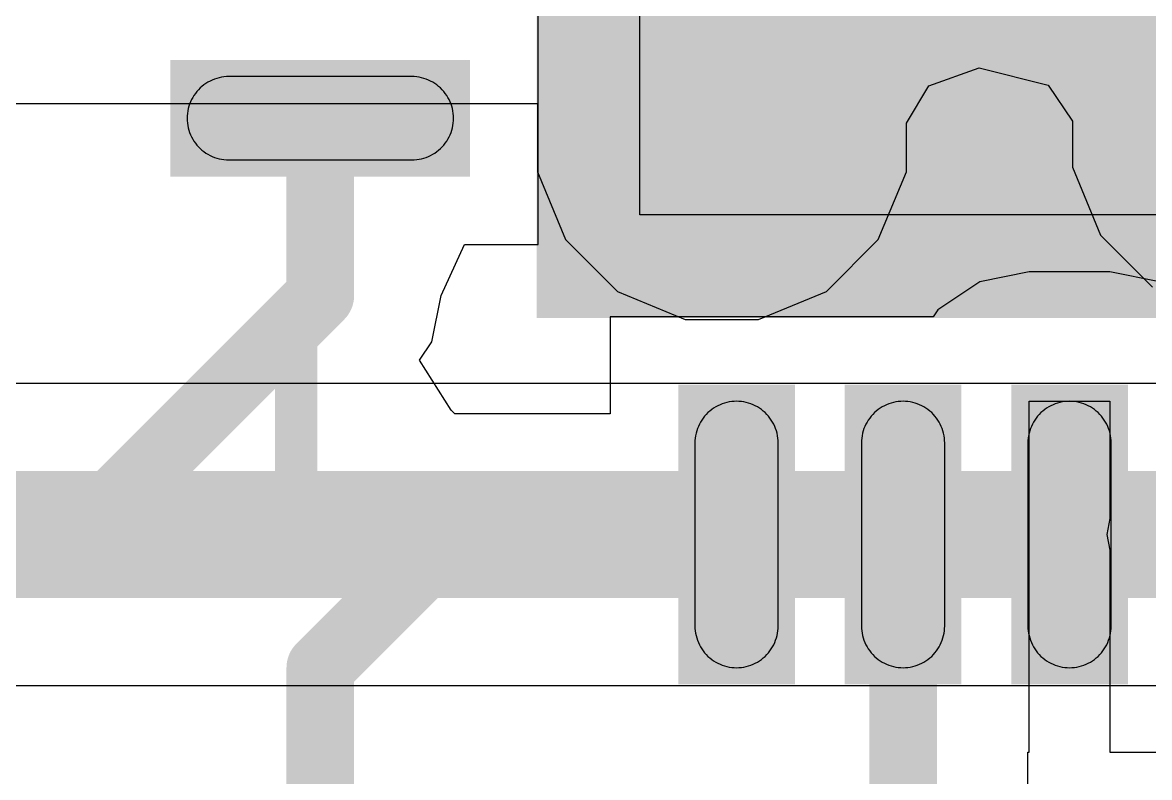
# Model space of a CAD drawing. Header units: inches. Extents: x -11 to 5379, y 0 to 5429.
# Drawn here: x 310.158 to 313.542, y 18.851 to 21.118 of the extents above; entities that cross this region are included whole.
import ezdxf

# ---------------------------------------------------------------- set-up
doc = ezdxf.new("R2010")
doc.units = ezdxf.units.IN
for name, color, linetype in [('Bottom Layer', 5, 'Continuous'), ('Drill Drawing', 1, 'Continuous'), ('GND', 16, 'Continuous'), ('PWR', 76, 'Continuous'), ('Top Layer', 1, 'Continuous'), ('Top Overlay', 2, 'Continuous'), ('Top Paste', 8, 'Continuous'), ('Top Solder', 216, 'Continuous'), ('Via Holes', 16, 'Continuous')]:
    doc.layers.add(name, color=color, linetype=linetype)

# ---------------------------------------------------------------- blocks, each defined once
blk = doc.blocks.new('16_WQFN__4_4__98')
at = {"layer": 'Top Layer'}
for points in [[(-0.3749, 2.4), (-0.1249, 2.4), (-0.1249, 1.6), (-0.3749, 1.6)], [(0.1249, 2.4), (0.3749, 2.4), (0.3749, 1.6), (0.1249, 1.6)], [(0.6251, 2.4), (0.8751, 2.4), (0.8751, 1.6), (0.6251, 1.6)], [(-1.3, 1.3), (1.3, 1.3), (1.3, -1.3), (-1.3, -1.3)], [(2.4, 0.8751), (2.4, 0.6251), (1.6, 0.6251), (1.6, 0.8751)]]:
    blk.add_hatch(color=1, dxfattribs=at).paths.add_polyline_path(points)
at = {"layer": 'Top Solder'}
for points in [[(-0.425, 2.45), (-0.0749, 2.45), (-0.0749, 1.55), (-0.425, 1.55)], [(0.0749, 2.45), (0.425, 2.45), (0.425, 1.55), (0.0749, 1.55)], [(0.575, 2.45), (0.9251, 2.45), (0.9251, 1.55), (0.575, 1.55)], [(-1.35, 1.35), (1.35, 1.35), (1.35, -1.35), (-1.35, -1.35)], [(2.45, 0.9251), (2.45, 0.575), (1.55, 0.575), (1.55, 0.9251)]]:
    blk.add_hatch(color=216, dxfattribs=at).paths.add_polyline_path(points)
at = {"layer": 'Top Overlay'}
for points in [[(2.0729, 2.073, 0.127, 0.127, 0), (1.3728, 2.073, 0.127, 0.127, 0)], [(2.0729, 2.073, 0.127, 0.127, 0), (2.0729, 1.3732, 0.127, 0.127, 0)]]:
    blk.add_lwpolyline(points, format="xyseb", dxfattribs=at)
for points in [[(1.3411, 2.073, 0.0635, 0.0635, 1), (1.4046, 2.073, 0.0635, 0.0635, 1)], [(2.0411, 2.073, 0.0635, 0.0635, 1), (2.1046, 2.073, 0.0635, 0.0635, 1)], [(2.0411, 2.073, 0.0635, 0.0635, 1), (2.1046, 2.073, 0.0635, 0.0635, 1)], [(2.0411, 1.3732, 0.0635, 0.0635, 1), (2.1046, 1.3732, 0.0635, 0.0635, 1)]]:
    blk.add_lwpolyline(points, format="xyseb", close=True, dxfattribs=at)
at = {"layer": 'Top Paste'}
for p, q in [((-0.3303, 2.3707), (-0.3357, 2.3659)), ((-0.3246, 2.3753), (-0.3303, 2.3707)), ((-0.3186, 2.3794), (-0.3246, 2.3753)), ((-0.3124, 2.3833), (-0.3186, 2.3794)), ((-0.306, 2.3867), (-0.3124, 2.3833)), ((-0.2995, 2.3898), (-0.306, 2.3867)), ((-0.2927, 2.3925), (-0.2995, 2.3898)), ((-0.2858, 2.3947), (-0.2927, 2.3925)), ((-0.2788, 2.3966), (-0.2858, 2.3947)), ((-0.2717, 2.3981), (-0.2788, 2.3966)), ((-0.2644, 2.3992), (-0.2717, 2.3981)), ((-0.2572, 2.3998), (-0.2644, 2.3992)), ((-0.2499, 2.4), (-0.2572, 2.3998)), ((-0.2427, 2.3998), (-0.2499, 2.4)), ((-0.2354, 2.3992), (-0.2427, 2.3998)), ((-0.2282, 2.3981), (-0.2354, 2.3992)), ((-0.2211, 2.3966), (-0.2282, 2.3981)), ((-0.2141, 2.3947), (-0.2211, 2.3966)), ((-0.2072, 2.3925), (-0.2141, 2.3947)), ((-0.2004, 2.3898), (-0.2072, 2.3925)), ((-0.1938, 2.3867), (-0.2004, 2.3898)), ((-0.1874, 2.3833), (-0.1938, 2.3867)), ((-0.1812, 2.3794), (-0.1874, 2.3833)), ((-0.1753, 2.3753), (-0.1812, 2.3794)), ((-0.1696, 2.3707), (-0.1753, 2.3753)), ((-0.1641, 2.3659), (-0.1696, 2.3707)), ((0.1696, 2.3707), (0.1641, 2.3659)), ((0.1753, 2.3753), (0.1696, 2.3707)), ((0.1812, 2.3794), (0.1753, 2.3753)), ((0.1874, 2.3833), (0.1812, 2.3794)), ((0.1938, 2.3867), (0.1874, 2.3833)), ((0.2004, 2.3898), (0.1938, 2.3867)), ((0.2072, 2.3925), (0.2004, 2.3898)), ((0.2141, 2.3947), (0.2072, 2.3925)), ((0.2211, 2.3966), (0.2141, 2.3947)), ((0.2282, 2.3981), (0.2211, 2.3966)), ((0.2354, 2.3992), (0.2282, 2.3981)), ((0.2427, 2.3998), (0.2354, 2.3992)), ((0.2499, 2.4), (0.2427, 2.3998)), ((0.2572, 2.3998), (0.2499, 2.4)), ((0.2644, 2.3992), (0.2572, 2.3998)), ((0.2717, 2.3981), (0.2644, 2.3992)), ((0.2788, 2.3966), (0.2717, 2.3981)), ((0.2858, 2.3947), (0.2788, 2.3966)), ((0.2927, 2.3925), (0.2858, 2.3947)), ((0.2995, 2.3898), (0.2927, 2.3925)), ((0.306, 2.3867), (0.2995, 2.3898)), ((0.3124, 2.3833), (0.306, 2.3867)), ((0.3186, 2.3794), (0.3124, 2.3833)), ((0.3246, 2.3753), (0.3186, 2.3794)), ((0.3303, 2.3707), (0.3246, 2.3753)), ((0.3357, 2.3659), (0.3303, 2.3707)), ((0.6697, 2.3707), (0.6643, 2.3659)), ((0.6754, 2.3753), (0.6697, 2.3707)), ((0.6814, 2.3794), (0.6754, 2.3753)), ((0.6876, 2.3833), (0.6814, 2.3794)), ((0.694, 2.3867), (0.6876, 2.3833)), ((0.7005, 2.3898), (0.694, 2.3867)), ((0.7073, 2.3925), (0.7005, 2.3898)), ((0.7142, 2.3947), (0.7073, 2.3925)), ((0.7212, 2.3966), (0.7142, 2.3947)), ((0.7283, 2.3981), (0.7212, 2.3966)), ((0.7356, 2.3992), (0.7283, 2.3981)), ((0.7428, 2.3998), (0.7356, 2.3992)), ((0.7501, 2.4), (0.7428, 2.3998)), ((0.7573, 2.3998), (0.7501, 2.4)), ((0.7646, 2.3992), (0.7573, 2.3998)), ((0.7718, 2.3981), (0.7646, 2.3992)), ((0.7789, 2.3966), (0.7718, 2.3981)), ((0.7859, 2.3947), (0.7789, 2.3966)), ((0.7928, 2.3925), (0.7859, 2.3947)), ((0.7996, 2.3898), (0.7928, 2.3925)), ((0.8062, 2.3867), (0.7996, 2.3898)), ((0.8126, 2.3833), (0.8062, 2.3867)), ((0.8188, 2.3794), (0.8126, 2.3833)), ((0.8247, 2.3753), (0.8188, 2.3794)), ((0.8304, 2.3707), (0.8247, 2.3753)), ((0.8359, 2.3659), (0.8304, 2.3707)), ((-0.3582, 2.3375), (-0.3616, 2.3311)), ((-0.3544, 2.3437), (-0.3582, 2.3375)), ((-0.3502, 2.3496), (-0.3544, 2.3437)), ((-0.3457, 2.3553), (-0.3502, 2.3496)), ((-0.3409, 2.3608), (-0.3457, 2.3553)), ((-0.3357, 2.3659), (-0.3409, 2.3608)), ((-0.159, 2.3608), (-0.1641, 2.3659)), ((-0.1542, 2.3553), (-0.159, 2.3608)), ((-0.1497, 2.3496), (-0.1542, 2.3553)), ((-0.1455, 2.3437), (-0.1497, 2.3496)), ((-0.1417, 2.3375), (-0.1455, 2.3437)), ((-0.1382, 2.3311), (-0.1417, 2.3375)), ((0.1417, 2.3375), (0.1382, 2.3311)), ((0.1455, 2.3437), (0.1417, 2.3375)), ((0.1497, 2.3496), (0.1455, 2.3437)), ((0.1542, 2.3553), (0.1497, 2.3496)), ((0.159, 2.3608), (0.1542, 2.3553)), ((0.1641, 2.3659), (0.159, 2.3608)), ((0.3409, 2.3608), (0.3357, 2.3659)), ((0.3457, 2.3553), (0.3409, 2.3608)), ((0.3502, 2.3496), (0.3457, 2.3553)), ((0.3544, 2.3437), (0.3502, 2.3496)), ((0.3582, 2.3375), (0.3544, 2.3437)), ((0.3616, 2.3311), (0.3582, 2.3375)), ((0.6418, 2.3375), (0.6384, 2.3311)), ((0.6456, 2.3437), (0.6418, 2.3375)), ((0.6498, 2.3496), (0.6456, 2.3437)), ((0.6543, 2.3553), (0.6498, 2.3496)), ((0.6591, 2.3608), (0.6543, 2.3553)), ((0.6643, 2.3659), (0.6591, 2.3608)), ((0.841, 2.3608), (0.8359, 2.3659)), ((0.8458, 2.3553), (0.841, 2.3608)), ((0.8503, 2.3496), (0.8458, 2.3553)), ((0.8545, 2.3437), (0.8503, 2.3496)), ((0.8583, 2.3375), (0.8545, 2.3437)), ((0.8618, 2.3311), (0.8583, 2.3375)), ((-0.3716, 2.3038), (-0.373, 2.2967)), ((-0.3697, 2.3108), (-0.3716, 2.3038)), ((-0.3674, 2.3177), (-0.3697, 2.3108)), ((-0.3647, 2.3245), (-0.3674, 2.3177)), ((-0.3616, 2.3311), (-0.3647, 2.3245)), ((-0.1352, 2.3245), (-0.1382, 2.3311)), ((-0.1325, 2.3177), (-0.1352, 2.3245)), ((-0.1302, 2.3108), (-0.1325, 2.3177)), ((-0.1283, 2.3038), (-0.1302, 2.3108)), ((-0.1268, 2.2967), (-0.1283, 2.3038)), ((0.1283, 2.3038), (0.1268, 2.2967)), ((0.1302, 2.3108), (0.1283, 2.3038)), ((0.1325, 2.3177), (0.1302, 2.3108)), ((0.1352, 2.3245), (0.1325, 2.3177)), ((0.1382, 2.3311), (0.1352, 2.3245)), ((0.3647, 2.3245), (0.3616, 2.3311)), ((0.3674, 2.3177), (0.3647, 2.3245)), ((0.3697, 2.3108), (0.3674, 2.3177)), ((0.3716, 2.3038), (0.3697, 2.3108)), ((0.373, 2.2967), (0.3716, 2.3038)), ((0.6284, 2.3038), (0.6269, 2.2967)), ((0.6303, 2.3108), (0.6284, 2.3038)), ((0.6326, 2.3177), (0.6303, 2.3108)), ((0.6353, 2.3245), (0.6326, 2.3177)), ((0.6384, 2.3311), (0.6353, 2.3245)), ((0.8648, 2.3245), (0.8618, 2.3311)), ((0.8675, 2.3177), (0.8648, 2.3245)), ((0.8698, 2.3108), (0.8675, 2.3177)), ((0.8717, 2.3038), (0.8698, 2.3108)), ((0.8732, 2.2967), (0.8717, 2.3038)), ((-0.3748, 2.2822), (-0.375, 2.275)), ((-0.375, 2.275), (-0.375, 1.725)), ((-0.3741, 2.2895), (-0.3748, 2.2822)), ((-0.373, 2.2967), (-0.3741, 2.2895)), ((-0.1258, 2.2895), (-0.1268, 2.2967)), ((-0.1251, 2.2822), (-0.1258, 2.2895)), ((-0.1251, 2.2822), (-0.1251, 2.2822)), ((-0.1249, 2.275), (-0.1251, 2.2822)), ((-0.1249, 1.725), (-0.1249, 2.275)), ((0.1251, 2.2822), (0.1249, 2.275)), ((0.1249, 2.275), (0.1249, 1.725)), ((0.1258, 2.2895), (0.1251, 2.2822)), ((0.1268, 2.2967), (0.1258, 2.2895)), ((0.3741, 2.2895), (0.373, 2.2967)), ((0.3748, 2.2822), (0.3741, 2.2895)), ((0.3748, 2.2822), (0.3748, 2.2822)), ((0.375, 2.275), (0.3748, 2.2822)), ((0.375, 1.725), (0.375, 2.275)), ((0.6252, 2.2822), (0.625, 2.275)), ((0.625, 2.275), (0.625, 1.725)), ((0.6259, 2.2895), (0.6252, 2.2822)), ((0.6269, 2.2967), (0.6259, 2.2895)), ((0.8742, 2.2895), (0.8732, 2.2967)), ((0.8749, 2.2822), (0.8742, 2.2895)), ((0.8749, 2.2822), (0.8749, 2.2822)), ((0.8751, 2.275), (0.8749, 2.2822)), ((0.8751, 1.725), (0.8751, 2.275)), ((-0.375, 1.725), (-0.3748, 1.7177)), ((-0.3748, 1.7177), (-0.3741, 1.7105)), ((-0.3741, 1.7105), (-0.373, 1.7033)), ((-0.373, 1.7033), (-0.3716, 1.6962)), ((-0.3716, 1.6962), (-0.3697, 1.6891)), ((-0.1302, 1.6891), (-0.1283, 1.6962)), ((-0.1283, 1.6962), (-0.1268, 1.7033)), ((-0.1268, 1.7033), (-0.1258, 1.7105)), ((-0.1258, 1.7105), (-0.1251, 1.7177)), ((-0.1251, 1.7177), (-0.1249, 1.725)), ((0.1249, 1.725), (0.1251, 1.7177)), ((0.1251, 1.7177), (0.1258, 1.7105)), ((0.1258, 1.7105), (0.1268, 1.7033)), ((0.1268, 1.7033), (0.1283, 1.6962)), ((0.1283, 1.6962), (0.1302, 1.6891)), ((0.3697, 1.6891), (0.3716, 1.6962)), ((0.3716, 1.6962), (0.373, 1.7033)), ((0.373, 1.7033), (0.3741, 1.7105)), ((0.3741, 1.7105), (0.3748, 1.7177)), ((0.3748, 1.7177), (0.375, 1.725)), ((0.625, 1.725), (0.6252, 1.7177)), ((0.6252, 1.7177), (0.6259, 1.7105)), ((0.6259, 1.7105), (0.6269, 1.7033)), ((0.6269, 1.7033), (0.6284, 1.6962)), ((0.6284, 1.6962), (0.6303, 1.6891)), ((0.8698, 1.6891), (0.8717, 1.6962)), ((0.8717, 1.6962), (0.8732, 1.7033)), ((0.8732, 1.7033), (0.8742, 1.7105)), ((0.8742, 1.7105), (0.8749, 1.7177)), ((0.8749, 1.7177), (0.8751, 1.725)), ((-0.3697, 1.6891), (-0.3674, 1.6822)), ((-0.3674, 1.6822), (-0.3647, 1.6755)), ((-0.3647, 1.6755), (-0.3616, 1.6689)), ((-0.3616, 1.6689), (-0.3582, 1.6625)), ((-0.3582, 1.6625), (-0.3544, 1.6563)), ((-0.1455, 1.6563), (-0.1417, 1.6625)), ((-0.1417, 1.6625), (-0.1382, 1.6689)), ((-0.1382, 1.6689), (-0.1352, 1.6755)), ((-0.1352, 1.6755), (-0.1325, 1.6822)), ((-0.1325, 1.6822), (-0.1302, 1.6891)), ((0.1302, 1.6891), (0.1325, 1.6822)), ((0.1325, 1.6822), (0.1352, 1.6755)), ((0.1352, 1.6755), (0.1382, 1.6689)), ((0.1382, 1.6689), (0.1417, 1.6625)), ((0.1417, 1.6625), (0.1455, 1.6563)), ((0.3544, 1.6563), (0.3582, 1.6625)), ((0.3582, 1.6625), (0.3616, 1.6689)), ((0.3616, 1.6689), (0.3647, 1.6755)), ((0.3647, 1.6755), (0.3674, 1.6822)), ((0.3674, 1.6822), (0.3697, 1.6891)), ((0.6303, 1.6891), (0.6326, 1.6822)), ((0.6326, 1.6822), (0.6353, 1.6755)), ((0.6353, 1.6755), (0.6384, 1.6689)), ((0.6384, 1.6689), (0.6418, 1.6625)), ((0.6418, 1.6625), (0.6456, 1.6563)), ((0.8545, 1.6563), (0.8583, 1.6625)), ((0.8583, 1.6625), (0.8618, 1.6689)), ((0.8618, 1.6689), (0.8648, 1.6755)), ((0.8648, 1.6755), (0.8675, 1.6822)), ((0.8675, 1.6822), (0.8698, 1.6891)), ((-0.3544, 1.6563), (-0.3502, 1.6503)), ((-0.3502, 1.6503), (-0.3457, 1.6446)), ((-0.3457, 1.6446), (-0.3409, 1.6392)), ((-0.3409, 1.6392), (-0.3357, 1.6341)), ((-0.3357, 1.6341), (-0.3303, 1.6292)), ((-0.3303, 1.6292), (-0.3246, 1.6247)), ((-0.3246, 1.6247), (-0.3186, 1.6205)), ((-0.1812, 1.6205), (-0.1753, 1.6247)), ((-0.1753, 1.6247), (-0.1696, 1.6292)), ((-0.1696, 1.6292), (-0.1641, 1.6341)), ((-0.1641, 1.6341), (-0.159, 1.6392)), ((-0.159, 1.6392), (-0.1542, 1.6446)), ((-0.1542, 1.6446), (-0.1497, 1.6503)), ((-0.1497, 1.6503), (-0.1455, 1.6563)), ((0.1455, 1.6563), (0.1497, 1.6503)), ((0.1497, 1.6503), (0.1542, 1.6446)), ((0.1542, 1.6446), (0.159, 1.6392)), ((0.159, 1.6392), (0.1641, 1.6341)), ((0.1641, 1.6341), (0.1696, 1.6292)), ((0.1696, 1.6292), (0.1753, 1.6247)), ((0.1753, 1.6247), (0.1812, 1.6205)), ((0.3186, 1.6205), (0.3246, 1.6247)), ((0.3246, 1.6247), (0.3303, 1.6292)), ((0.3303, 1.6292), (0.3357, 1.6341)), ((0.3357, 1.6341), (0.3409, 1.6392)), ((0.3409, 1.6392), (0.3457, 1.6446)), ((0.3457, 1.6446), (0.3502, 1.6503)), ((0.3502, 1.6503), (0.3544, 1.6563)), ((0.6456, 1.6563), (0.6498, 1.6503)), ((0.6498, 1.6503), (0.6543, 1.6446)), ((0.6543, 1.6446), (0.6591, 1.6392)), ((0.6591, 1.6392), (0.6643, 1.6341)), ((0.6643, 1.6341), (0.6697, 1.6292)), ((0.6697, 1.6292), (0.6754, 1.6247)), ((0.6754, 1.6247), (0.6814, 1.6205)), ((0.8188, 1.6205), (0.8247, 1.6247)), ((0.8247, 1.6247), (0.8304, 1.6292)), ((0.8304, 1.6292), (0.8359, 1.6341)), ((0.8359, 1.6341), (0.841, 1.6392)), ((0.841, 1.6392), (0.8458, 1.6446)), ((0.8458, 1.6446), (0.8503, 1.6503)), ((0.8503, 1.6503), (0.8545, 1.6563)), ((-0.3186, 1.6205), (-0.3124, 1.6167)), ((-0.3124, 1.6167), (-0.306, 1.6133)), ((-0.306, 1.6133), (-0.2995, 1.6102)), ((-0.2995, 1.6102), (-0.2927, 1.6075)), ((-0.2927, 1.6075), (-0.2858, 1.6052)), ((-0.2858, 1.6052), (-0.2788, 1.6033)), ((-0.2788, 1.6033), (-0.2717, 1.6019)), ((-0.2717, 1.6019), (-0.2644, 1.6008)), ((-0.2644, 1.6008), (-0.2572, 1.6002)), ((-0.2572, 1.6002), (-0.2499, 1.6)), ((-0.2499, 1.6), (-0.2427, 1.6002)), ((-0.2427, 1.6002), (-0.2354, 1.6008)), ((-0.2354, 1.6008), (-0.2282, 1.6019)), ((-0.2282, 1.6019), (-0.2211, 1.6033)), ((-0.2211, 1.6033), (-0.2141, 1.6052)), ((-0.2141, 1.6052), (-0.2072, 1.6075)), ((-0.2072, 1.6075), (-0.2004, 1.6102)), ((-0.2004, 1.6102), (-0.1938, 1.6133)), ((-0.1938, 1.6133), (-0.1874, 1.6167)), ((-0.1874, 1.6167), (-0.1812, 1.6205)), ((0.1812, 1.6205), (0.1874, 1.6167)), ((0.1874, 1.6167), (0.1938, 1.6133)), ((0.1938, 1.6133), (0.2004, 1.6102)), ((0.2004, 1.6102), (0.2072, 1.6075)), ((0.2072, 1.6075), (0.2141, 1.6052)), ((0.2141, 1.6052), (0.2211, 1.6033)), ((0.2211, 1.6033), (0.2282, 1.6019)), ((0.2282, 1.6019), (0.2354, 1.6008)), ((0.2354, 1.6008), (0.2427, 1.6002)), ((0.2427, 1.6002), (0.2499, 1.6)), ((0.2499, 1.6), (0.2572, 1.6002)), ((0.2572, 1.6002), (0.2644, 1.6008)), ((0.2644, 1.6008), (0.2717, 1.6019)), ((0.2717, 1.6019), (0.2788, 1.6033)), ((0.2788, 1.6033), (0.2858, 1.6052)), ((0.2858, 1.6052), (0.2927, 1.6075)), ((0.2927, 1.6075), (0.2995, 1.6102)), ((0.2995, 1.6102), (0.306, 1.6133)), ((0.306, 1.6133), (0.3124, 1.6167)), ((0.3124, 1.6167), (0.3186, 1.6205)), ((0.6814, 1.6205), (0.6876, 1.6167)), ((0.6876, 1.6167), (0.694, 1.6133)), ((0.694, 1.6133), (0.7005, 1.6102)), ((0.7005, 1.6102), (0.7073, 1.6075)), ((0.7073, 1.6075), (0.7142, 1.6052)), ((0.7142, 1.6052), (0.7212, 1.6033)), ((0.7212, 1.6033), (0.7283, 1.6019)), ((0.7283, 1.6019), (0.7356, 1.6008)), ((0.7356, 1.6008), (0.7428, 1.6002)), ((0.7428, 1.6002), (0.7501, 1.6)), ((0.7501, 1.6), (0.7573, 1.6002)), ((0.7573, 1.6002), (0.7646, 1.6008)), ((0.7646, 1.6008), (0.7718, 1.6019)), ((0.7718, 1.6019), (0.7789, 1.6033)), ((0.7789, 1.6033), (0.7859, 1.6052)), ((0.7859, 1.6052), (0.7928, 1.6075)), ((0.7928, 1.6075), (0.7996, 1.6102)), ((0.7996, 1.6102), (0.8062, 1.6133)), ((0.8062, 1.6133), (0.8126, 1.6167)), ((0.8126, 1.6167), (0.8188, 1.6205)), ((-1.04, 1.04), (1.04, 1.04)), ((1.04, 1.04), (1.04, -1.04)), ((1.6503, 0.8503), (1.6446, 0.8458)), ((1.6563, 0.8545), (1.6503, 0.8503)), ((1.6625, 0.8583), (1.6563, 0.8545)), ((1.6689, 0.8618), (1.6625, 0.8583)), ((1.6755, 0.8648), (1.6689, 0.8618)), ((1.6822, 0.8675), (1.6755, 0.8648)), ((1.6891, 0.8698), (1.6822, 0.8675)), ((1.6962, 0.8717), (1.6891, 0.8698)), ((1.7033, 0.8732), (1.6962, 0.8717)), ((1.7105, 0.8742), (1.7033, 0.8732)), ((1.7177, 0.8749), (1.7105, 0.8742)), ((1.725, 0.8751), (1.7177, 0.8749)), ((2.275, 0.8751), (1.725, 0.8751)), ((2.2822, 0.8749), (2.275, 0.8751)), ((2.2895, 0.8742), (2.2822, 0.8749)), ((2.2967, 0.8732), (2.2895, 0.8742)), ((2.3038, 0.8717), (2.2967, 0.8732)), ((2.3108, 0.8698), (2.3038, 0.8717)), ((2.3177, 0.8675), (2.3108, 0.8698)), ((2.3245, 0.8648), (2.3177, 0.8675)), ((2.3311, 0.8618), (2.3245, 0.8648)), ((2.3375, 0.8583), (2.3311, 0.8618)), ((2.3437, 0.8545), (2.3375, 0.8583)), ((2.3496, 0.8503), (2.3437, 0.8545)), ((2.3553, 0.8458), (2.3496, 0.8503)), ((1.6167, 0.8126), (1.6133, 0.8062)), ((1.6205, 0.8188), (1.6167, 0.8126)), ((1.6247, 0.8247), (1.6205, 0.8188)), ((1.6292, 0.8304), (1.6247, 0.8247)), ((1.6341, 0.8359), (1.6292, 0.8304)), ((1.6392, 0.841), (1.6341, 0.8359)), ((1.6446, 0.8458), (1.6392, 0.841)), ((2.3608, 0.841), (2.3553, 0.8458)), ((2.3659, 0.8359), (2.3608, 0.841)), ((2.3707, 0.8304), (2.3659, 0.8359)), ((2.3753, 0.8247), (2.3707, 0.8304)), ((2.3794, 0.8188), (2.3753, 0.8247)), ((2.3833, 0.8126), (2.3794, 0.8188)), ((2.3867, 0.8062), (2.3833, 0.8126)), ((1.6033, 0.7789), (1.6019, 0.7718)), ((1.6052, 0.7859), (1.6033, 0.7789)), ((1.6075, 0.7928), (1.6052, 0.7859)), ((1.6102, 0.7996), (1.6075, 0.7928)), ((1.6133, 0.8062), (1.6102, 0.7996)), ((2.3898, 0.7996), (2.3867, 0.8062)), ((2.3925, 0.7928), (2.3898, 0.7996)), ((2.3947, 0.7859), (2.3925, 0.7928)), ((2.3966, 0.7789), (2.3947, 0.7859)), ((2.3981, 0.7718), (2.3966, 0.7789)), ((1.6002, 0.7573), (1.6, 0.7501)), ((1.6, 0.7501), (1.6002, 0.7428)), ((1.6008, 0.7646), (1.6002, 0.7573)), ((1.6019, 0.7718), (1.6008, 0.7646)), ((2.3992, 0.7646), (2.3981, 0.7718)), ((2.3998, 0.7573), (2.3992, 0.7646)), ((2.3998, 0.7573), (2.3998, 0.7573)), ((2.4, 0.7501), (2.3998, 0.7573)), ((2.3998, 0.7428), (2.4, 0.7501)), ((1.6002, 0.7428), (1.6008, 0.7356)), ((1.6008, 0.7356), (1.6019, 0.7283)), ((1.6019, 0.7283), (1.6033, 0.7212)), ((1.6033, 0.7212), (1.6052, 0.7142)), ((1.6052, 0.7142), (1.6075, 0.7073)), ((2.3925, 0.7073), (2.3947, 0.7142)), ((2.3947, 0.7142), (2.3966, 0.7212)), ((2.3966, 0.7212), (2.3981, 0.7283)), ((2.3981, 0.7283), (2.3992, 0.7356)), ((2.3992, 0.7356), (2.3998, 0.7428)), ((1.6075, 0.7073), (1.6102, 0.7005)), ((1.6102, 0.7005), (1.6133, 0.694)), ((1.6133, 0.694), (1.6167, 0.6876)), ((1.6167, 0.6876), (1.6205, 0.6814)), ((1.6205, 0.6814), (1.6247, 0.6754)), ((2.3753, 0.6754), (2.3794, 0.6814)), ((2.3794, 0.6814), (2.3833, 0.6876)), ((2.3833, 0.6876), (2.3867, 0.694)), ((2.3867, 0.694), (2.3898, 0.7005)), ((2.3898, 0.7005), (2.3925, 0.7073)), ((1.6247, 0.6754), (1.6292, 0.6697)), ((1.6292, 0.6697), (1.6341, 0.6643)), ((1.6341, 0.6643), (1.6392, 0.6591)), ((1.6392, 0.6591), (1.6446, 0.6543)), ((1.6446, 0.6543), (1.6503, 0.6498)), ((1.6503, 0.6498), (1.6563, 0.6456)), ((1.6563, 0.6456), (1.6625, 0.6418)), ((2.3375, 0.6418), (2.3437, 0.6456)), ((2.3437, 0.6456), (2.3496, 0.6498)), ((2.3496, 0.6498), (2.3553, 0.6543)), ((2.3553, 0.6543), (2.3608, 0.6591)), ((2.3608, 0.6591), (2.3659, 0.6643)), ((2.3659, 0.6643), (2.3707, 0.6697)), ((2.3707, 0.6697), (2.3753, 0.6754)), ((1.6625, 0.6418), (1.6689, 0.6384)), ((1.6689, 0.6384), (1.6755, 0.6353)), ((1.6755, 0.6353), (1.6822, 0.6326)), ((1.6822, 0.6326), (1.6891, 0.6303)), ((1.6891, 0.6303), (1.6962, 0.6284)), ((1.6962, 0.6284), (1.7033, 0.6269)), ((1.7033, 0.6269), (1.7105, 0.6259)), ((1.7105, 0.6259), (1.7177, 0.6252)), ((1.7177, 0.6252), (1.725, 0.625)), ((1.725, 0.625), (2.275, 0.625)), ((2.275, 0.625), (2.2822, 0.6252)), ((2.2822, 0.6252), (2.2895, 0.6259)), ((2.2895, 0.6259), (2.2967, 0.6269)), ((2.2967, 0.6269), (2.3038, 0.6284)), ((2.3038, 0.6284), (2.3108, 0.6303)), ((2.3108, 0.6303), (2.3177, 0.6326)), ((2.3177, 0.6326), (2.3245, 0.6353)), ((2.3245, 0.6353), (2.3311, 0.6384)), ((2.3311, 0.6384), (2.3375, 0.6418))]:
    blk.add_line(p, q, dxfattribs=at)

msp = doc.modelspace()

# ---------------------------------------------------------------- hatches: boundary and pattern name
at = {"layer": 'Bottom Layer'}
h = msp.add_hatch(color=5, dxfattribs=at)
edge = h.paths.add_edge_path()
edge.add_arc((312.2582, 20.7799), 0.3, 0, 360)
at = {"layer": 'GND'}
h = msp.add_hatch(color=16, dxfattribs=at)
edge = h.paths.add_edge_path()
edge.add_arc((312.2582, 20.7799), 0.3, 0, 360)
at = {"layer": 'PWR'}
h = msp.add_hatch(color=76, dxfattribs=at)
edge = h.paths.add_edge_path()
edge.add_arc((312.2582, 20.7799), 0.3, 0, 360)
at = {"layer": 'Top Layer'}
msp.add_hatch(color=1, dxfattribs=at).paths.add_polyline_path([(313.4131, 20.9691), (315.4522, 20.9691), (315.4522, 21.4555), (313.4131, 21.4555)])
h = msp.add_hatch(color=1, dxfattribs=at)
edge = h.paths.add_edge_path()
edge.add_arc((312.2582, 20.7799), 0.3, 0, 360)
at = {"layer": 'Via Holes'}
h = msp.add_hatch(color=7, dxfattribs=at)
edge = h.paths.add_edge_path()
edge.add_arc((312.2582, 20.7799), 0.15, 0, 360)

# ---------------------------------------------------------------- linework, layer by layer
at = {"layer": 'Bottom Layer'}
for p, q in [((314.3082, 20.0336), (301.6241, 20.0336)), ((309.6664, 19.1272), (314.3082, 19.1272))]:
    msp.add_line(p, q, dxfattribs=at)
msp.add_lwpolyline([(301.4364, 19.5804, 0.381, 0.381, 0), (314.6384, 19.5804, 0.381, 0.381, 0)], format="xyseb", dxfattribs=at)
at = {"layer": 'Drill Drawing'}
for points in [[(312.0042, 20.9069, 0.0508, 0.0508, 0), (312.0042, 21.0339, 0.0508, 0.0508, 0)], [(312.0042, 21.0339, 0.0508, 0.0508, 0), (312.1312, 21.0339, 0.0508, 0.0508, 0)], [(312.1312, 21.0339, 0.0508, 0.0508, 0), (312.2582, 20.9069, 0.0508, 0.0508, 0)], [(312.2582, 20.9069, 0.0508, 0.0508, 0), (312.3852, 21.0339, 0.0508, 0.0508, 0)], [(312.3852, 21.0339, 0.0508, 0.0508, 0), (312.5122, 21.0339, 0.0508, 0.0508, 0)], [(312.5122, 20.9069, 0.0508, 0.0508, 0), (312.5122, 21.0339, 0.0508, 0.0508, 0)], [(312.0042, 20.9069, 0.0508, 0.0508, 0), (312.1312, 20.7799, 0.0508, 0.0508, 0)], [(312.3852, 20.7799, 0.0508, 0.0508, 0), (312.5122, 20.9069, 0.0508, 0.0508, 0)], [(312.0042, 20.6529, 0.0508, 0.0508, 0), (312.1312, 20.7799, 0.0508, 0.0508, 0)], [(312.3852, 20.7799, 0.0508, 0.0508, 0), (312.5122, 20.6529, 0.0508, 0.0508, 0)], [(312.0042, 20.5259, 0.0508, 0.0508, 0), (312.0042, 20.6529, 0.0508, 0.0508, 0)], [(312.1312, 20.5259, 0.0508, 0.0508, 0), (312.2582, 20.6529, 0.0508, 0.0508, 0)], [(312.2582, 20.6529, 0.0508, 0.0508, 0), (312.3852, 20.5259, 0.0508, 0.0508, 0)], [(312.5122, 20.5259, 0.0508, 0.0508, 0), (312.5122, 20.6529, 0.0508, 0.0508, 0)], [(312.0042, 20.5259, 0.0508, 0.0508, 0), (312.1312, 20.5259, 0.0508, 0.0508, 0)], [(312.3852, 20.5259, 0.0508, 0.0508, 0), (312.5122, 20.5259, 0.0508, 0.0508, 0)]]:
    msp.add_lwpolyline(points, format="xyseb", dxfattribs=at)
for points in [[(311.9915, 21.0339, 0.0254, 0.0254, 1), (312.0169, 21.0339, 0.0254, 0.0254, 1)], [(311.9915, 21.0339, 0.0254, 0.0254, 1), (312.0169, 21.0339, 0.0254, 0.0254, 1)], [(312.1185, 21.0339, 0.0254, 0.0254, 1), (312.1439, 21.0339, 0.0254, 0.0254, 1)], [(312.1185, 21.0339, 0.0254, 0.0254, 1), (312.1439, 21.0339, 0.0254, 0.0254, 1)], [(312.3725, 21.0339, 0.0254, 0.0254, 1), (312.3979, 21.0339, 0.0254, 0.0254, 1)], [(312.3725, 21.0339, 0.0254, 0.0254, 1), (312.3979, 21.0339, 0.0254, 0.0254, 1)], [(312.4995, 21.0339, 0.0254, 0.0254, 1), (312.5249, 21.0339, 0.0254, 0.0254, 1)], [(312.4995, 21.0339, 0.0254, 0.0254, 1), (312.5249, 21.0339, 0.0254, 0.0254, 1)], [(311.9915, 20.9069, 0.0254, 0.0254, 1), (312.0169, 20.9069, 0.0254, 0.0254, 1)], [(311.9915, 20.9069, 0.0254, 0.0254, 1), (312.0169, 20.9069, 0.0254, 0.0254, 1)], [(312.2455, 20.9069, 0.0254, 0.0254, 1), (312.2709, 20.9069, 0.0254, 0.0254, 1)], [(312.2455, 20.9069, 0.0254, 0.0254, 1), (312.2709, 20.9069, 0.0254, 0.0254, 1)], [(312.4995, 20.9069, 0.0254, 0.0254, 1), (312.5249, 20.9069, 0.0254, 0.0254, 1)], [(312.4995, 20.9069, 0.0254, 0.0254, 1), (312.5249, 20.9069, 0.0254, 0.0254, 1)], [(312.1185, 20.7799, 0.0254, 0.0254, 1), (312.1439, 20.7799, 0.0254, 0.0254, 1)], [(312.1185, 20.7799, 0.0254, 0.0254, 1), (312.1439, 20.7799, 0.0254, 0.0254, 1)], [(312.3725, 20.7799, 0.0254, 0.0254, 1), (312.3979, 20.7799, 0.0254, 0.0254, 1)], [(312.3725, 20.7799, 0.0254, 0.0254, 1), (312.3979, 20.7799, 0.0254, 0.0254, 1)], [(311.9915, 20.6529, 0.0254, 0.0254, 1), (312.0169, 20.6529, 0.0254, 0.0254, 1)], [(311.9915, 20.6529, 0.0254, 0.0254, 1), (312.0169, 20.6529, 0.0254, 0.0254, 1)], [(312.2455, 20.6529, 0.0254, 0.0254, 1), (312.2709, 20.6529, 0.0254, 0.0254, 1)], [(312.2455, 20.6529, 0.0254, 0.0254, 1), (312.2709, 20.6529, 0.0254, 0.0254, 1)], [(312.4995, 20.6529, 0.0254, 0.0254, 1), (312.5249, 20.6529, 0.0254, 0.0254, 1)], [(312.4995, 20.6529, 0.0254, 0.0254, 1), (312.5249, 20.6529, 0.0254, 0.0254, 1)], [(311.9915, 20.5259, 0.0254, 0.0254, 1), (312.0169, 20.5259, 0.0254, 0.0254, 1)], [(311.9915, 20.5259, 0.0254, 0.0254, 1), (312.0169, 20.5259, 0.0254, 0.0254, 1)], [(312.1185, 20.5259, 0.0254, 0.0254, 1), (312.1439, 20.5259, 0.0254, 0.0254, 1)], [(312.1185, 20.5259, 0.0254, 0.0254, 1), (312.1439, 20.5259, 0.0254, 0.0254, 1)], [(312.3725, 20.5259, 0.0254, 0.0254, 1), (312.3979, 20.5259, 0.0254, 0.0254, 1)], [(312.3725, 20.5259, 0.0254, 0.0254, 1), (312.3979, 20.5259, 0.0254, 0.0254, 1)], [(312.4995, 20.5259, 0.0254, 0.0254, 1), (312.5249, 20.5259, 0.0254, 0.0254, 1)], [(312.4995, 20.5259, 0.0254, 0.0254, 1), (312.5249, 20.5259, 0.0254, 0.0254, 1)]]:
    msp.add_lwpolyline(points, format="xyseb", close=True, dxfattribs=at)
at = {"layer": 'PWR'}
for p, q in [((312.8795, 20.9276), (313.0303, 20.9817)), ((313.0303, 20.9817), (313.2375, 20.9296)), ((312.8122, 20.816), (312.8795, 20.9276)), ((313.2375, 20.9296), (313.3111, 20.8215)), ((307.9928, 20.8744), (311.7042, 20.8744)), ((311.7042, 20.8744), (311.7042, 20.6697)), ((312.8122, 20.6697), (312.8122, 20.816)), ((313.3111, 20.8215), (313.3111, 20.683)), ((313.3111, 20.683), (313.3954, 20.4794)), ((311.7042, 20.6697), (311.7885, 20.4661)), ((312.7278, 20.4661), (312.8122, 20.6697)), ((313.3954, 20.4794), (313.5513, 20.3235)), ((311.7885, 20.4661), (311.9444, 20.3102)), ((312.572, 20.3102), (312.7278, 20.4661)), ((311.9444, 20.3102), (312.148, 20.2259)), ((312.3684, 20.2259), (312.572, 20.3102)), ((312.148, 20.2259), (312.3684, 20.2259))]:
    msp.add_line(p, q, dxfattribs=at)
at = {"layer": 'Top Layer'}
for p, q in [((311.7062, 20.9515), (311.7062, 22.1805)), ((311.7062, 20.4514), (311.7062, 20.9515)), ((311.4147, 20.2979), (311.4855, 20.4514)), ((311.4855, 20.4514), (311.7062, 20.4514)), ((313.0326, 20.3393), (312.9065, 20.2551)), ((313.1812, 20.3689), (313.0326, 20.3393)), ((313.4232, 20.3689), (313.1812, 20.3689)), ((313.5719, 20.3393), (313.4232, 20.3689)), ((311.3871, 20.1592), (311.4147, 20.2979)), ((312.9065, 20.2551), (312.8927, 20.2344)), ((312.8927, 20.2344), (311.9231, 20.2344)), ((311.9231, 20.2344), (311.9231, 19.943)), ((311.3503, 20.104), (311.3871, 20.1592)), ((311.4452, 19.954), (311.3503, 20.104)), ((313.1812, 18.9264), (313.1812, 19.9804)), ((313.1812, 19.9804), (313.4232, 19.9804)), ((313.4232, 19.9804), (313.4232, 19.628)), ((311.4565, 19.943), (311.4452, 19.954)), ((311.9231, 19.943), (311.4565, 19.943)), ((313.4232, 19.628), (313.4138, 19.5804)), ((313.4138, 19.5804), (313.4232, 19.5329)), ((313.4232, 19.5329), (313.4232, 18.9264)), ((313.1771, 18.4924), (313.1771, 18.9264)), ((313.1771, 18.9264), (313.1812, 18.9264)), ((313.4232, 18.9264), (314.1558, 18.9264))]:
    msp.add_line(p, q, dxfattribs=at)
for points in [[(311.0522, 20.2979, 0.2032, 0.2032, 0), (311.0522, 20.8304, 0.2032, 0.2032, 0)], [(310.3347, 19.5804, 0.2032, 0.2032, 0), (311.0522, 20.2979, 0.2032, 0.2032, 0)], [(309.3692, 19.5804, 0.2032, 0.2032, 0), (310.3347, 19.5804, 0.2032, 0.2032, 0)], [(311.0522, 19.1804, 0.2032, 0.2032, 0), (311.4522, 19.5804, 0.2032, 0.2032, 0)], [(311.4522, 19.5804, 0.2032, 0.2032, 0), (312.3021, 19.5804, 0.2032, 0.2032, 0)], [(312.8022, 18.0224, 0.2032, 0.2032, 0), (312.8022, 19.5804, 0.2032, 0.2032, 0)], [(311.0522, 17.8974, 0.2032, 0.2032, 0), (311.0522, 19.1804, 0.2032, 0.2032, 0)]]:
    msp.add_lwpolyline(points, format="xyseb", dxfattribs=at)
for points in [[(311.0014, 20.8304, 0.1016, 0.1016, 1), (311.103, 20.8304, 0.1016, 0.1016, 1)], [(311.0014, 20.2979, 0.1016, 0.1016, 1), (311.103, 20.2979, 0.1016, 0.1016, 1)], [(311.0014, 20.2979, 0.1016, 0.1016, 1), (311.103, 20.2979, 0.1016, 0.1016, 1)], [(310.2839, 19.5804, 0.1016, 0.1016, 1), (310.3855, 19.5804, 0.1016, 0.1016, 1)], [(310.2839, 19.5804, 0.1016, 0.1016, 1), (310.3855, 19.5804, 0.1016, 0.1016, 1)], [(311.4014, 19.5804, 0.1016, 0.1016, 1), (311.503, 19.5804, 0.1016, 0.1016, 1)], [(311.4014, 19.5804, 0.1016, 0.1016, 1), (311.503, 19.5804, 0.1016, 0.1016, 1)], [(312.2513, 19.5804, 0.1016, 0.1016, 1), (312.3529, 19.5804, 0.1016, 0.1016, 1)], [(312.7514, 19.5804, 0.1016, 0.1016, 1), (312.853, 19.5804, 0.1016, 0.1016, 1)], [(311.0014, 19.1804, 0.1016, 0.1016, 1), (311.103, 19.1804, 0.1016, 0.1016, 1)], [(311.0014, 19.1804, 0.1016, 0.1016, 1), (311.103, 19.1804, 0.1016, 0.1016, 1)]]:
    msp.add_lwpolyline(points, format="xyseb", close=True, dxfattribs=at)

# ---------------------------------------------------------------- block references
at = {"rotation": 180}
msp.add_blockref('16_WQFN__4_4__98', (313.0522, 21.5804), dxfattribs=at)

doc.saveas('drawing.dxf')
